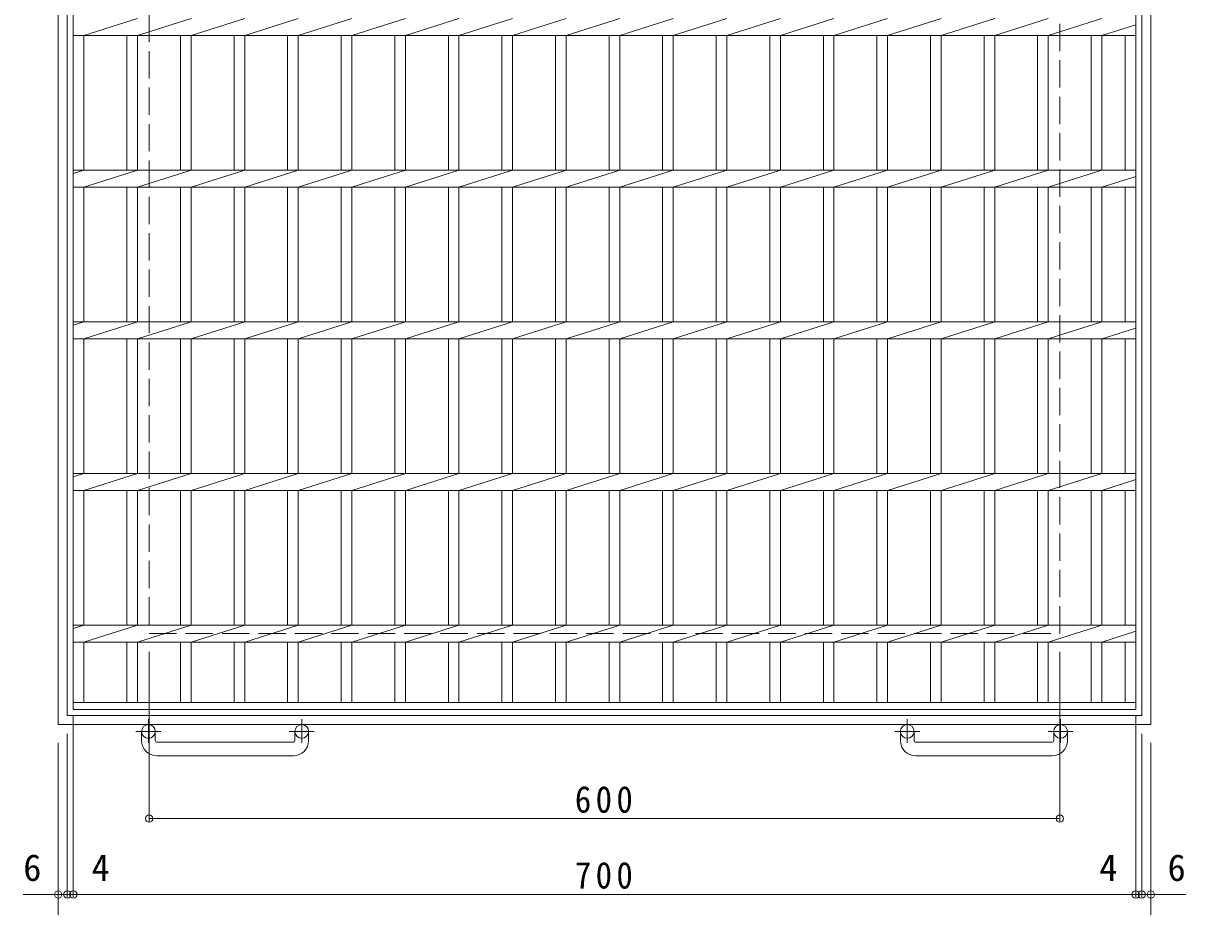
# Model space of a CAD drawing. Units: millimetres at full size, sheet at 1:6; details may follow other scales. Extents: x -846 to 1060, y -820 to 807.
# Drawn here: x -846 to -80, y -272 to 311 of the extents above; entities that cross this region are included whole.
import ezdxf
from ezdxf.enums import TextEntityAlignment as Align

# ---------------------------------------------------------------- set-up
doc = ezdxf.new("R2010")
doc.units = ezdxf.units.MM
doc.header["$LTSCALE"] = 6
doc.header["$PDMODE"] = 32
doc.header["$PDSIZE"] = 4.8
doc.linetypes.add('CHAIN1', pattern=[8, 5, -1, 1, -1])
doc.linetypes.add('DASHED3', pattern=[4, 3, -1])
for name, color, linetype, lineweight in [('A-1_ピット', 2, 'Continuous', 9), ('A-2_蓋', 3, 'Continuous', 9), ('A-4_寸法', 7, 'Continuous', 9)]:
    doc.layers.add(name, color=color, linetype=linetype, lineweight=lineweight)
doc.styles.add('ＭＳ ゴシック', font='')
doc.styles.get('ＭＳ ゴシック').set_extended_font_data('MS Gothic')

msp = doc.modelspace()

# ---------------------------------------------------------------- linework, layer by layer
at = {"layer": 'A-1_ピット'}
for p, q in [((-823.066, 568.435), (-823.066, -151.565)), ((-103.066, -151.565), (-103.066, 568.435)), ((-817.066, 562.435), (-817.066, -145.565)), ((-109.066, -145.565), (-109.066, 562.435)), ((-823.066, -151.565), (-103.066, -151.565)), ((-817.066, -145.565), (-109.066, -145.565)), ((-768.058, -162.166), (-768.058, -156.066)), ((-759.059, -162.166), (-759.059, -156.066)), ((-667.059, -162.166), (-667.059, -156.066)), ((-658.059, -162.166), (-658.059, -156.066)), ((-268.053, -162.166), (-268.053, -156.066)), ((-259.054, -162.166), (-259.054, -156.066)), ((-167.054, -162.166), (-167.054, -156.066)), ((-158.054, -162.166), (-158.054, -156.066)), ((-758.059, -163.166), (-668.059, -163.166)), ((-258.053, -163.166), (-168.053, -163.166)), ((-668.059, -172.166), (-758.059, -172.166)), ((-168.053, -172.166), (-258.053, -172.166))]:
    msp.add_line(p, q, dxfattribs=at)
at = {"layer": 'A-1_ピット', "linetype": 'DASHED3'}
for p, q in [((-763.066, 508.435), (-763.066, -91.566)), ((-163.066, -91.566), (-163.066, 508.435)), ((-763.066, -91.566), (-163.066, -91.566))]:
    msp.add_line(p, q, dxfattribs=at)
at = {"layer": 'A-1_ピット', "linetype": 'CHAIN1'}
for p, q in [((-763.559, -147.959), (-763.559, -163.555)), ((-662.558, -147.959), (-662.558, -163.555)), ((-263.553, -147.959), (-263.553, -163.555)), ((-162.553, -147.959), (-162.553, -163.555)), ((-755.395, -156.066), (-771.803, -156.066)), ((-654.395, -156.066), (-670.802, -156.066)), ((-255.39, -156.066), (-271.798, -156.066)), ((-154.39, -156.066), (-170.797, -156.066))]:
    msp.add_line(p, q, dxfattribs=at)
at = {"layer": 'A-1_ピット'}
for centre in [(-763.559, -156.066), (-662.558, -156.066), (-263.553, -156.066), (-162.553, -156.066)]:
    msp.add_circle(centre, 4.5, dxfattribs=at)
for centre, radius, start, end in [((-758.059, -162.166), 10, 180, 270), ((-758.059, -162.166), 1, 180, 270), ((-668.059, -162.166), 10, 270, 0), ((-668.059, -162.166), 1, 270, 0), ((-258.053, -162.166), 10, 180, 270), ((-258.053, -162.166), 1, 180, 270), ((-168.053, -162.166), 10, 270, 0), ((-168.053, -162.166), 1, 270, 0)]:
    msp.add_arc(centre, radius, start, end, dxfattribs=at)
at = {"layer": 'A-2_蓋'}
for p, q in [((-813.066, -141.565), (-813.066, 558.435)), ((-113.066, 558.435), (-113.066, -141.565)), ((-806.066, 302.778), (-770.766, 314.092)), ((-770.766, 302.778), (-735.466, 314.092)), ((-735.466, 302.778), (-700.166, 314.092)), ((-700.166, 302.778), (-664.866, 314.092)), ((-664.866, 302.778), (-629.566, 314.092)), ((-629.566, 302.778), (-594.266, 314.092)), ((-594.266, 302.778), (-558.966, 314.092)), ((-558.966, 302.778), (-523.666, 314.092)), ((-523.666, 302.778), (-488.366, 314.092)), ((-488.366, 302.778), (-453.066, 314.092)), ((-453.066, 302.778), (-417.766, 314.092)), ((-417.766, 302.778), (-382.466, 314.092)), ((-382.466, 302.778), (-347.166, 314.092)), ((-347.166, 302.778), (-311.866, 314.092)), ((-311.866, 302.778), (-276.566, 314.092)), ((-276.566, 302.778), (-241.266, 314.092)), ((-241.266, 302.778), (-205.966, 314.092)), ((-205.966, 302.778), (-170.666, 314.092)), ((-170.666, 302.778), (-135.366, 314.092)), ((-135.366, 302.778), (-113.066, 309.925)), ((-113.066, 302.778), (-813.066, 302.778)), ((-806.066, 214.092), (-806.066, 302.778)), ((-777.766, 214.092), (-777.766, 302.778)), ((-770.766, 214.092), (-770.766, 302.778)), ((-742.466, 214.092), (-742.466, 302.778)), ((-735.466, 214.092), (-735.466, 302.778)), ((-707.166, 214.092), (-707.166, 302.778)), ((-700.166, 214.092), (-700.166, 302.778)), ((-671.866, 214.092), (-671.866, 302.778)), ((-664.866, 214.092), (-664.866, 302.778)), ((-636.566, 214.092), (-636.566, 302.778)), ((-629.566, 214.092), (-629.566, 302.778)), ((-601.266, 214.092), (-601.266, 302.778)), ((-594.266, 214.092), (-594.266, 302.778)), ((-565.966, 214.092), (-565.966, 302.778)), ((-558.966, 214.092), (-558.966, 302.778)), ((-530.666, 214.092), (-530.666, 302.778)), ((-523.666, 214.092), (-523.666, 302.778)), ((-495.366, 214.092), (-495.366, 302.778)), ((-488.366, 214.092), (-488.366, 302.778)), ((-460.066, 214.092), (-460.066, 302.778)), ((-453.066, 214.092), (-453.066, 302.778)), ((-424.766, 214.092), (-424.766, 302.778)), ((-417.766, 214.092), (-417.766, 302.778)), ((-389.466, 214.092), (-389.466, 302.778)), ((-382.466, 214.092), (-382.466, 302.778)), ((-354.166, 214.092), (-354.166, 302.778)), ((-347.166, 214.092), (-347.166, 302.778)), ((-318.866, 214.092), (-318.866, 302.778)), ((-311.866, 214.092), (-311.866, 302.778)), ((-283.566, 214.092), (-283.566, 302.778)), ((-276.566, 214.092), (-276.566, 302.778)), ((-248.266, 214.092), (-248.266, 302.778)), ((-241.266, 214.092), (-241.266, 302.778)), ((-212.966, 214.092), (-212.966, 302.778)), ((-205.966, 214.092), (-205.966, 302.778)), ((-177.666, 214.092), (-177.666, 302.778)), ((-170.666, 214.092), (-170.666, 302.778)), ((-142.366, 214.092), (-142.366, 302.778)), ((-135.366, 214.092), (-135.366, 302.778)), ((-120.066, 214.092), (-120.066, 302.778)), ((-113.066, 214.092), (-813.066, 214.092)), ((-813.066, 211.848), (-806.066, 214.092)), ((-806.066, 202.778), (-770.766, 214.092)), ((-770.766, 202.778), (-735.466, 214.092)), ((-735.466, 202.778), (-700.166, 214.092)), ((-700.166, 202.778), (-664.866, 214.092)), ((-664.866, 202.778), (-629.566, 214.092)), ((-629.566, 202.778), (-594.266, 214.092)), ((-594.266, 202.778), (-558.966, 214.092)), ((-558.966, 202.778), (-523.666, 214.092)), ((-523.666, 202.778), (-488.366, 214.092)), ((-488.366, 202.778), (-453.066, 214.092)), ((-453.066, 202.778), (-417.766, 214.092)), ((-417.766, 202.778), (-382.466, 214.092)), ((-382.466, 202.778), (-347.166, 214.092)), ((-347.166, 202.778), (-311.866, 214.092)), ((-311.866, 202.778), (-276.566, 214.092)), ((-276.566, 202.778), (-241.266, 214.092)), ((-241.266, 202.778), (-205.966, 214.092)), ((-205.966, 202.778), (-170.666, 214.092)), ((-170.666, 202.778), (-135.366, 214.092)), ((-135.366, 202.778), (-113.066, 209.925)), ((-113.066, 202.778), (-813.066, 202.778)), ((-806.066, 114.092), (-806.066, 202.778)), ((-777.766, 114.092), (-777.766, 202.778)), ((-770.766, 114.092), (-770.766, 202.778)), ((-742.466, 114.092), (-742.466, 202.778)), ((-735.466, 114.092), (-735.466, 202.778)), ((-707.166, 114.092), (-707.166, 202.778)), ((-700.166, 114.092), (-700.166, 202.778)), ((-671.866, 114.092), (-671.866, 202.778)), ((-664.866, 114.092), (-664.866, 202.778)), ((-636.566, 114.092), (-636.566, 202.778)), ((-629.566, 114.092), (-629.566, 202.778)), ((-601.266, 114.092), (-601.266, 202.778)), ((-594.266, 114.092), (-594.266, 202.778)), ((-565.966, 114.092), (-565.966, 202.778)), ((-558.966, 114.092), (-558.966, 202.778)), ((-530.666, 114.092), (-530.666, 202.778)), ((-523.666, 114.092), (-523.666, 202.778)), ((-495.366, 114.092), (-495.366, 202.778)), ((-488.366, 114.092), (-488.366, 202.778)), ((-460.066, 114.092), (-460.066, 202.778)), ((-453.066, 114.092), (-453.066, 202.778)), ((-424.766, 114.092), (-424.766, 202.778)), ((-417.766, 114.092), (-417.766, 202.778)), ((-389.466, 114.092), (-389.466, 202.778)), ((-382.466, 114.092), (-382.466, 202.778)), ((-354.166, 114.092), (-354.166, 202.778)), ((-347.166, 114.092), (-347.166, 202.778)), ((-318.866, 114.092), (-318.866, 202.778)), ((-311.866, 114.092), (-311.866, 202.778)), ((-283.566, 114.092), (-283.566, 202.778)), ((-276.566, 114.092), (-276.566, 202.778)), ((-248.266, 114.092), (-248.266, 202.778)), ((-241.266, 114.092), (-241.266, 202.778)), ((-212.966, 114.092), (-212.966, 202.778)), ((-205.966, 114.092), (-205.966, 202.778)), ((-177.666, 114.092), (-177.666, 202.778)), ((-170.666, 114.092), (-170.666, 202.778)), ((-142.366, 114.092), (-142.366, 202.778)), ((-135.366, 114.092), (-135.366, 202.778)), ((-120.066, 114.092), (-120.066, 202.778)), ((-113.066, 114.092), (-813.066, 114.092)), ((-813.066, 111.848), (-806.066, 114.092)), ((-806.066, 102.778), (-770.766, 114.092)), ((-770.766, 102.778), (-735.466, 114.092)), ((-735.466, 102.778), (-700.166, 114.092)), ((-700.166, 102.778), (-664.866, 114.092)), ((-664.866, 102.778), (-629.566, 114.092)), ((-629.566, 102.778), (-594.266, 114.092)), ((-594.266, 102.778), (-558.966, 114.092)), ((-558.966, 102.778), (-523.666, 114.092)), ((-523.666, 102.778), (-488.366, 114.092)), ((-488.366, 102.778), (-453.066, 114.092)), ((-453.066, 102.778), (-417.766, 114.092)), ((-417.766, 102.778), (-382.466, 114.092)), ((-382.466, 102.778), (-347.166, 114.092)), ((-347.166, 102.778), (-311.866, 114.092)), ((-311.866, 102.778), (-276.566, 114.092)), ((-276.566, 102.778), (-241.266, 114.092)), ((-241.266, 102.778), (-205.966, 114.092)), ((-205.966, 102.778), (-170.666, 114.092)), ((-170.666, 102.778), (-135.366, 114.092)), ((-135.366, 102.778), (-113.066, 109.925)), ((-113.066, 102.778), (-813.066, 102.778)), ((-806.066, 14.092), (-806.066, 102.778)), ((-777.766, 14.092), (-777.766, 102.778)), ((-770.766, 14.092), (-770.766, 102.778)), ((-742.466, 14.092), (-742.466, 102.778)), ((-735.466, 14.092), (-735.466, 102.778)), ((-707.166, 14.092), (-707.166, 102.778)), ((-700.166, 14.092), (-700.166, 102.778)), ((-671.866, 14.092), (-671.866, 102.778)), ((-664.866, 14.092), (-664.866, 102.778)), ((-636.566, 14.092), (-636.566, 102.778)), ((-629.566, 14.092), (-629.566, 102.778)), ((-601.266, 14.092), (-601.266, 102.778)), ((-594.266, 14.092), (-594.266, 102.778)), ((-565.966, 14.092), (-565.966, 102.778)), ((-558.966, 14.092), (-558.966, 102.778)), ((-530.666, 14.092), (-530.666, 102.778)), ((-523.666, 14.092), (-523.666, 102.778)), ((-495.366, 14.092), (-495.366, 102.778)), ((-488.366, 14.092), (-488.366, 102.778)), ((-460.066, 14.092), (-460.066, 102.778)), ((-453.066, 14.092), (-453.066, 102.778)), ((-424.766, 14.092), (-424.766, 102.778)), ((-417.766, 14.092), (-417.766, 102.778)), ((-389.466, 14.092), (-389.466, 102.778)), ((-382.466, 14.092), (-382.466, 102.778)), ((-354.166, 14.092), (-354.166, 102.778)), ((-347.166, 14.092), (-347.166, 102.778)), ((-318.866, 14.092), (-318.866, 102.778)), ((-311.866, 14.092), (-311.866, 102.778)), ((-283.566, 14.092), (-283.566, 102.778)), ((-276.566, 14.092), (-276.566, 102.778)), ((-248.266, 14.092), (-248.266, 102.778)), ((-241.266, 14.092), (-241.266, 102.778)), ((-212.966, 14.092), (-212.966, 102.778)), ((-205.966, 14.092), (-205.966, 102.778)), ((-177.666, 14.092), (-177.666, 102.778)), ((-170.666, 14.092), (-170.666, 102.778)), ((-142.366, 14.092), (-142.366, 102.778)), ((-135.366, 14.092), (-135.366, 102.778)), ((-120.066, 14.092), (-120.066, 102.778)), ((-113.066, 14.092), (-813.066, 14.092)), ((-813.066, 11.848), (-806.066, 14.092)), ((-806.066, 2.778), (-770.766, 14.092)), ((-770.766, 2.778), (-735.466, 14.092)), ((-735.466, 2.778), (-700.166, 14.092)), ((-700.166, 2.778), (-664.866, 14.092)), ((-664.866, 2.778), (-629.566, 14.092)), ((-629.566, 2.778), (-594.266, 14.092)), ((-594.266, 2.778), (-558.966, 14.092)), ((-558.966, 2.778), (-523.666, 14.092)), ((-523.666, 2.778), (-488.366, 14.092)), ((-488.366, 2.778), (-453.066, 14.092)), ((-453.066, 2.778), (-417.766, 14.092)), ((-417.766, 2.778), (-382.466, 14.092)), ((-382.466, 2.778), (-347.166, 14.092)), ((-347.166, 2.778), (-311.866, 14.092)), ((-311.866, 2.778), (-276.566, 14.092)), ((-276.566, 2.778), (-241.266, 14.092)), ((-241.266, 2.778), (-205.966, 14.092)), ((-205.966, 2.778), (-170.666, 14.092)), ((-170.666, 2.778), (-135.366, 14.092)), ((-135.366, 2.778), (-113.066, 9.925)), ((-113.066, 2.778), (-813.066, 2.778)), ((-806.066, -85.908), (-806.066, 2.778)), ((-777.766, -85.908), (-777.766, 2.778)), ((-770.766, -85.908), (-770.766, 2.778)), ((-742.466, -85.908), (-742.466, 2.778)), ((-735.466, -85.908), (-735.466, 2.778)), ((-707.166, -85.908), (-707.166, 2.778)), ((-700.166, -85.908), (-700.166, 2.778)), ((-671.866, -85.908), (-671.866, 2.778)), ((-664.866, -85.908), (-664.866, 2.778)), ((-636.566, -85.908), (-636.566, 2.778)), ((-629.566, -85.908), (-629.566, 2.778)), ((-601.266, -85.908), (-601.266, 2.778)), ((-594.266, -85.908), (-594.266, 2.778)), ((-565.966, -85.908), (-565.966, 2.778)), ((-558.966, -85.908), (-558.966, 2.778)), ((-530.666, -85.908), (-530.666, 2.778)), ((-523.666, -85.908), (-523.666, 2.778)), ((-495.366, -85.908), (-495.366, 2.778)), ((-488.366, -85.908), (-488.366, 2.778)), ((-460.066, -85.908), (-460.066, 2.778)), ((-453.066, -85.908), (-453.066, 2.778)), ((-424.766, -85.908), (-424.766, 2.778)), ((-417.766, -85.908), (-417.766, 2.778)), ((-389.466, -85.908), (-389.466, 2.778)), ((-382.466, -85.908), (-382.466, 2.778)), ((-354.166, -85.908), (-354.166, 2.778)), ((-347.166, -85.908), (-347.166, 2.778)), ((-318.866, -85.908), (-318.866, 2.778)), ((-311.866, -85.908), (-311.866, 2.778)), ((-283.566, -85.908), (-283.566, 2.778)), ((-276.566, -85.908), (-276.566, 2.778)), ((-248.266, -85.908), (-248.266, 2.778)), ((-241.266, -85.908), (-241.266, 2.778)), ((-212.966, -85.908), (-212.966, 2.778)), ((-205.966, -85.908), (-205.966, 2.778)), ((-177.666, -85.908), (-177.666, 2.778)), ((-170.666, -85.908), (-170.666, 2.778)), ((-142.366, -85.908), (-142.366, 2.778)), ((-135.366, -85.908), (-135.366, 2.778)), ((-120.066, -85.908), (-120.066, 2.778)), ((-113.066, -85.908), (-813.066, -85.908)), ((-813.066, -88.152), (-806.066, -85.909)), ((-806.066, -97.222), (-770.766, -85.909)), ((-770.766, -97.222), (-735.466, -85.909)), ((-735.466, -97.222), (-700.166, -85.909)), ((-700.166, -97.222), (-664.866, -85.909)), ((-664.866, -97.222), (-629.566, -85.909)), ((-629.566, -97.222), (-594.266, -85.909)), ((-594.266, -97.222), (-558.966, -85.909)), ((-558.966, -97.222), (-523.666, -85.909)), ((-523.666, -97.222), (-488.366, -85.909)), ((-488.366, -97.222), (-453.066, -85.909)), ((-453.066, -97.222), (-417.766, -85.909)), ((-417.766, -97.222), (-382.466, -85.909)), ((-382.466, -97.222), (-347.166, -85.909)), ((-347.166, -97.222), (-311.866, -85.909)), ((-311.866, -97.222), (-276.566, -85.909)), ((-276.566, -97.222), (-241.266, -85.909)), ((-241.266, -97.222), (-205.966, -85.909)), ((-205.966, -97.222), (-170.666, -85.909)), ((-170.666, -97.222), (-135.366, -85.909)), ((-135.366, -97.222), (-113.066, -90.075)), ((-113.066, -97.222), (-813.066, -97.222)), ((-806.066, -137.065), (-806.066, -97.222)), ((-777.766, -137.065), (-777.766, -97.222)), ((-770.766, -137.065), (-770.766, -97.222)), ((-742.466, -137.065), (-742.466, -97.222)), ((-735.466, -137.065), (-735.466, -97.222)), ((-707.166, -137.065), (-707.166, -97.222)), ((-700.166, -137.065), (-700.166, -97.222)), ((-671.866, -137.065), (-671.866, -97.222)), ((-664.866, -137.065), (-664.866, -97.222)), ((-636.566, -137.065), (-636.566, -97.222)), ((-629.566, -137.065), (-629.566, -97.222)), ((-601.266, -137.065), (-601.266, -97.222)), ((-594.266, -137.065), (-594.266, -97.222)), ((-565.966, -137.065), (-565.966, -97.222)), ((-558.966, -137.065), (-558.966, -97.222)), ((-530.666, -137.065), (-530.666, -97.222)), ((-523.666, -137.065), (-523.666, -97.222)), ((-495.366, -137.065), (-495.366, -97.222)), ((-488.366, -137.065), (-488.366, -97.222)), ((-460.066, -137.065), (-460.066, -97.222)), ((-453.066, -137.065), (-453.066, -97.222)), ((-424.766, -137.065), (-424.766, -97.222)), ((-417.766, -137.065), (-417.766, -97.222)), ((-389.466, -137.065), (-389.466, -97.222)), ((-382.466, -137.065), (-382.466, -97.222)), ((-354.166, -137.065), (-354.166, -97.222)), ((-347.166, -137.065), (-347.166, -97.222)), ((-318.866, -137.065), (-318.866, -97.222)), ((-311.866, -137.065), (-311.866, -97.222)), ((-283.566, -137.065), (-283.566, -97.222)), ((-276.566, -137.065), (-276.566, -97.222)), ((-248.266, -137.065), (-248.266, -97.222)), ((-241.266, -137.065), (-241.266, -97.222)), ((-212.966, -137.065), (-212.966, -97.222)), ((-205.966, -137.065), (-205.966, -97.222)), ((-177.666, -137.065), (-177.666, -97.222)), ((-170.666, -137.065), (-170.666, -97.222)), ((-142.366, -137.065), (-142.366, -97.222)), ((-135.366, -137.065), (-135.366, -97.222)), ((-120.066, -137.065), (-120.066, -97.222)), ((-113.066, -137.065), (-813.066, -137.065)), ((-113.066, -141.565), (-813.066, -141.565))]:
    msp.add_line(p, q, dxfattribs=at)
at = {"layer": 'A-4_寸法'}
for p, q in [((-763.066, -215.365), (-763.066, -103.566)), ((-163.066, -215.365), (-163.066, -103.566)), ((-813.066, -265.365), (-813.066, -146.065)), ((-113.066, -265.365), (-113.066, -146.065)), ((-817.066, -265.365), (-817.066, -157.565)), ((-109.066, -265.365), (-109.066, -157.565)), ((-823.066, -315.365), (-823.066, -163.565)), ((-103.066, -315.365), (-103.066, -163.565)), ((-763.066, -213.565), (-163.066, -213.565)), ((-823.066, -263.565), (-846.066, -263.565)), ((-823.066, -263.565), (-817.066, -263.565)), ((-817.066, -263.565), (-813.066, -263.565)), ((-813.066, -263.565), (-113.066, -263.565)), ((-113.066, -263.565), (-109.066, -263.565)), ((-109.066, -263.565), (-103.066, -263.565)), ((-103.066, -263.565), (-80.066, -263.565))]:
    msp.add_line(p, q, dxfattribs=at)
for p in [(-763.066, -213.565), (-163.066, -213.565), (-823.066, -263.565), (-817.066, -263.565), (-813.066, -263.565), (-113.066, -263.565), (-109.066, -263.565), (-103.066, -263.565)]:
    msp.add_point(p, dxfattribs=at)

# ---------------------------------------------------------------- texts
at = {"layer": 'A-4_寸法', "color": 2, "style": 'ＭＳ ゴシック'}
for s, p in [('6', (-846.066, -259.965)), ('6', (-92.066, -259.965)), ('4', (-801.066, -259.965)), ('4', (-137.066, -259.965))]:
    msp.add_text(s, height=17.6, dxfattribs=at).set_placement(p, align=Align.BOTTOM_LEFT)
at = {"layer": 'A-4_寸法', "color": 2, "char_height": 17.6, "attachment_point": 7, "style": 'ＭＳ ゴシック'}
for s, insert in [('\\T1.27;\\W0.9;600', (-482.566, -209.965)), ('\\T1.27;\\W0.9;700', (-482.566, -259.965))]:
    msp.add_mtext(s, dxfattribs=dict(at, insert=insert))

doc.saveas('drawing.dxf')
